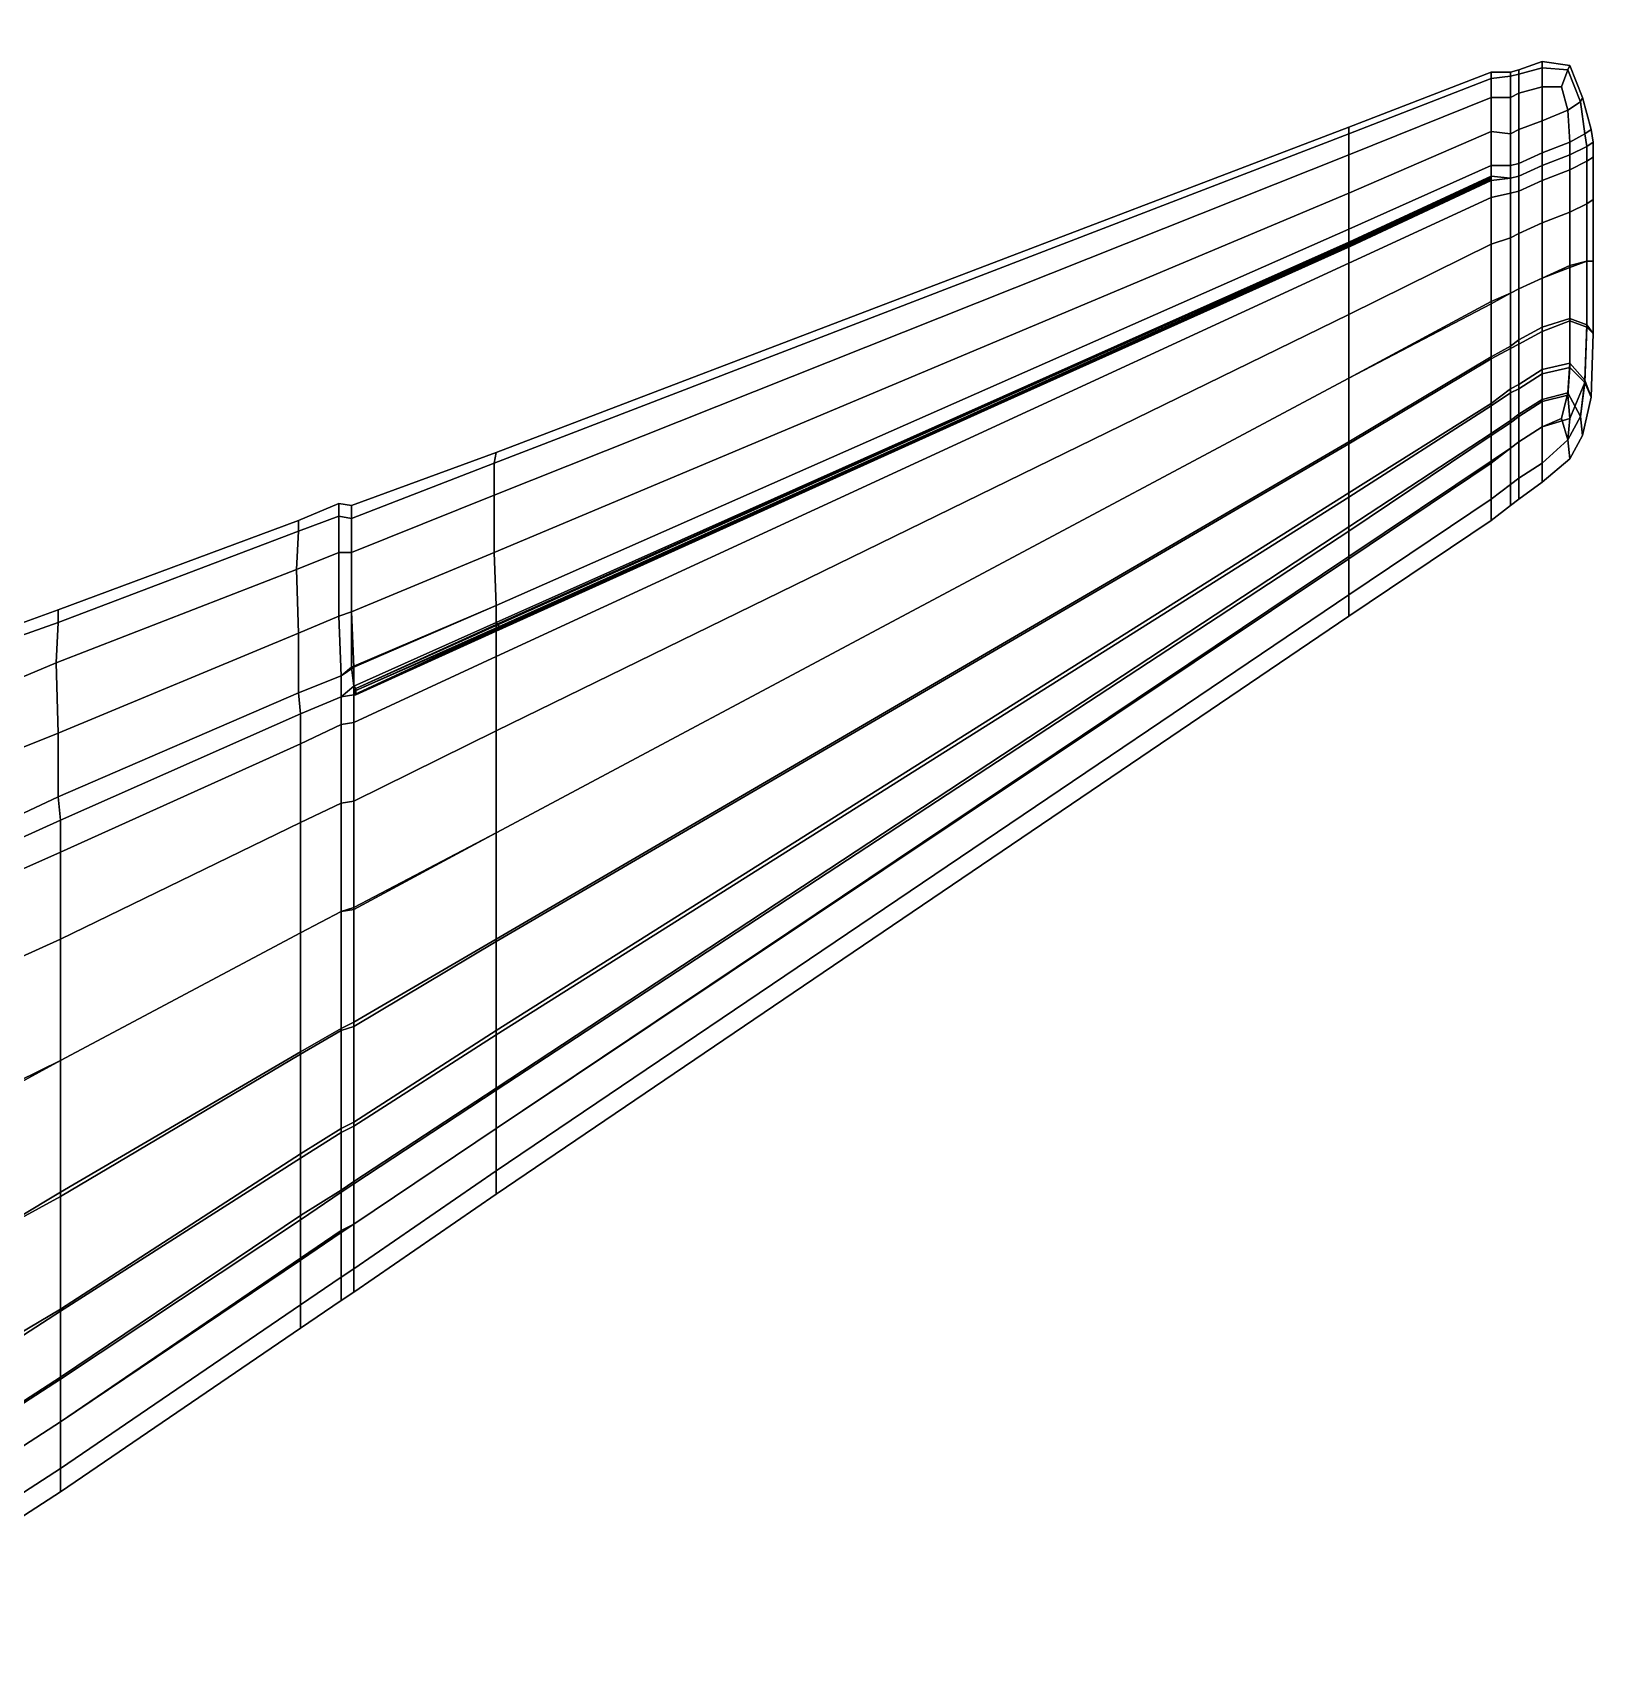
# Model space of a CAD drawing. Extents: x -0.257 to 0.257, y -0.266 to 0.229.
# Drawn here: x 0.1832 to 0.2566, y -0.0138 to 0.0632 of the extents above; entities that cross this region are included whole.
import ezdxf

# ---------------------------------------------------------------- set-up
doc = ezdxf.new("R2010")
doc.units = 0
doc.layers.add('LOWPOLY_AIRPLANE_PLANEBODY', color=252, linetype='CONTINUOUS')

msp = doc.modelspace()

# ---------------------------------------------------------------- meshes
at = {"layer": 'LOWPOLY_AIRPLANE_PLANEBODY'}
mesh = msp.add_polyface(dxfattribs=at)
corners = [(0.2518, 0.0601, 0.0633), (0.2518, 0.061, 0.0637), (0.2451, 0.0584, 0.0629), (0.2451, 0.0574, 0.0625), (0.2518, 0.0613, 0.0639), (0.2451, 0.0587, 0.0632), (0.2451, 0.0584, 0.0634), (0.2518, 0.061, 0.0642), (0.2451, 0.0574, 0.0638), (0.2518, 0.0601, 0.0645), (0.2518, 0.0585, 0.065), (0.2451, 0.0556, 0.0643), (0.2451, 0.0556, 0.0619), (0.2518, 0.0585, 0.0627), (0.2531, 0.0612, 0.0638), (0.2531, 0.0614, 0.064), (0.2527, 0.0613, 0.064), (0.2527, 0.0611, 0.0637), (0.2531, 0.0603, 0.0634), (0.2527, 0.0601, 0.0634), (0.2531, 0.0586, 0.0651), (0.2531, 0.057, 0.0655), (0.2527, 0.0569, 0.0655), (0.2527, 0.0584, 0.0651), (0.2518, 0.0569, 0.0654), (0.2527, 0.0569, 0.0623), (0.2527, 0.0584, 0.0628), (0.2518, 0.0569, 0.0623), (0.2527, 0.0611, 0.0643), (0.2527, 0.0601, 0.0646), (0.0893, 0.2069, 0.069), (0.0893, 0.2059, 0.0682), (0.0888, 0.2054, 0.0681), (0.0887, 0.2065, 0.0689), (0.0893, 0.2069, 0.0675), (0.0887, 0.2065, 0.0673), (0.0932, 0.2118, 0.0685), (0.093, 0.2136, 0.0683), (0.0927, 0.2128, 0.068), (0.0929, 0.2101, 0.0684), (0.0933, 0.2109, 0.0692), (0.0929, 0.2091, 0.0691), (0.0932, 0.2118, 0.0698), (0.0929, 0.2101, 0.0697), (0.093, 0.2136, 0.0701), (0.0927, 0.2128, 0.0702), (0.0927, 0.2169, 0.0704), (0.093, 0.2168, 0.0703), (0.0933, 0.2161, 0.0699), (0.0934, 0.2156, 0.0694), (0.0932, 0.2204, 0.07), (0.0934, 0.2202, 0.0696), (0.0933, 0.2161, 0.0688), (0.093, 0.2168, 0.0684), (0.0927, 0.2169, 0.0682), (0.0892, 0.2099, 0.067), (0.0891, 0.2145, 0.0672), (0.0927, 0.2205, 0.0685), (0.089, 0.2185, 0.0676), (0.0927, 0.2205, 0.0705), (0.0891, 0.2145, 0.0698), (0.089, 0.2185, 0.0699), (0.0892, 0.2099, 0.0696)]
mesh.append_faces([[corners[k] for k in face] for face in [(0, 1, 2, 3), (1, 4, 5, 2), (6, 5, 4, 7), (8, 6, 7, 9), (9, 10, 11, 8), (3, 12, 13, 0), (14, 15, 16, 17), (18, 14, 17, 19), (20, 21, 22, 23), (23, 22, 24, 10), (25, 26, 13, 27), (26, 19, 0, 13), (19, 17, 1, 0), (17, 16, 4, 1), (16, 28, 7, 4), (28, 29, 9, 7), (29, 23, 10, 9), (30, 31, 32, 33), (31, 34, 35, 32), (36, 37, 38, 39), (40, 36, 39, 41), (42, 40, 41, 43), (44, 42, 43, 45), (44, 45, 46, 47), (48, 49, 40, 42), (50, 51, 49, 48), (49, 52, 36, 40), (37, 53, 54, 38), (43, 41, 31, 30), (41, 39, 34, 31), (39, 38, 55, 34), (38, 54, 56, 55), (54, 57, 58, 56), (59, 46, 60, 61), (46, 45, 62, 60), (45, 43, 30, 62), (44, 47, 48, 42), (53, 37, 36, 52)]])
mesh = msp.add_polyface(dxfattribs=at)
corners = [(0.2527, 0.0601, 0.0646), (0.2527, 0.0611, 0.0643), (0.2531, 0.0612, 0.0643), (0.2531, 0.0603, 0.0646), (0.2527, 0.0613, 0.064), (0.2531, 0.0614, 0.064), (0.2531, 0.0586, 0.0628), (0.2527, 0.0584, 0.0628), (0.2527, 0.0569, 0.0623), (0.2531, 0.057, 0.0624), (0.2531, 0.0603, 0.0634), (0.2527, 0.0601, 0.0634), (0.2531, 0.0586, 0.0651), (0.2527, 0.0584, 0.0651), (0.2561, 0.0601, 0.0642), (0.256, 0.0599, 0.0637), (0.2562, 0.0584, 0.0636), (0.2565, 0.0586, 0.0643), (0.2555, 0.0616, 0.0641), (0.2554, 0.0614, 0.0638), (0.256, 0.0599, 0.0648), (0.2562, 0.0584, 0.0651), (0.2554, 0.0614, 0.0645), (0.2542, 0.0618, 0.0641), (0.2542, 0.0615, 0.0638), (0.2551, 0.0606, 0.0635), (0.2542, 0.0606, 0.0635), (0.2554, 0.0595, 0.0632), (0.2542, 0.059, 0.063), (0.2542, 0.0575, 0.0625), (0.2555, 0.058, 0.0629), (0.2554, 0.0595, 0.0652), (0.2555, 0.058, 0.0656), (0.2542, 0.0575, 0.0657), (0.2542, 0.059, 0.0652), (0.2551, 0.0606, 0.0648), (0.2542, 0.0606, 0.0647), (0.2542, 0.0615, 0.0643), (0.2542, 0.0569, 0.0624), (0.2555, 0.0574, 0.0628), (0.2566, 0.058, 0.0643), (0.2563, 0.0578, 0.0635), (0.2563, 0.0571, 0.0635), (0.2566, 0.0573, 0.0643), (0.2563, 0.0578, 0.0652), (0.2563, 0.0571, 0.0652), (0.2555, 0.0574, 0.0658), (0.2542, 0.0569, 0.0658), (0.2555, 0.0567, 0.0658), (0.2555, 0.0567, 0.0628), (0.2531, 0.0612, 0.0638), (0.2531, 0.057, 0.0655)]
mesh.append_faces([[corners[k] for k in face] for face in [(0, 1, 2, 3), (1, 4, 5, 2), (6, 7, 8, 9), (10, 11, 7, 6), (3, 12, 13, 0), (14, 15, 16, 17), (18, 19, 15, 14), (20, 14, 17, 21), (22, 18, 14, 20), (19, 18, 23, 24), (25, 19, 24, 26), (27, 28, 29, 30), (25, 26, 28, 27), (31, 32, 33, 34), (35, 31, 34, 36), (22, 37, 23, 18), (35, 36, 37, 22), (30, 29, 38, 39), (40, 41, 42, 43), (17, 16, 41, 40), (44, 40, 43, 45), (21, 17, 40, 44), (32, 46, 47, 33), (31, 35, 22, 20), (48, 46, 44, 45), (46, 32, 21, 44), (32, 31, 20, 21), (25, 27, 15, 19), (27, 30, 16, 15), (30, 39, 41, 16), (39, 49, 42, 41), (29, 28, 6, 9), (28, 26, 10, 6), (26, 24, 50, 10), (24, 23, 5, 50), (23, 37, 2, 5), (37, 36, 3, 2), (36, 34, 12, 3), (34, 33, 51, 12)]])
mesh = msp.add_polyface(dxfattribs=at)
corners = [(0.2451, 0.0532, 0.0616), (0.2451, 0.0531, 0.0615), (0.2517, 0.0562, 0.0623), (0.2517, 0.0562, 0.0624), (0.2451, 0.0533, 0.0616), (0.2517, 0.0563, 0.0624), (0.2451, 0.0499, 0.0611), (0.2451, 0.0469, 0.0611), (0.2518, 0.0504, 0.062), (0.2518, 0.0532, 0.062), (0.2451, 0.0523, 0.0611), (0.2518, 0.0554, 0.062), (0.2451, 0.0438, 0.0611), (0.2451, 0.0413, 0.0611), (0.2518, 0.0456, 0.062), (0.2518, 0.0478, 0.062), (0.2518, 0.0442, 0.062), (0.2451, 0.0397, 0.0611), (0.2518, 0.0457, 0.0656), (0.2518, 0.0443, 0.0656), (0.2451, 0.0399, 0.065), (0.2451, 0.0415, 0.065), (0.2451, 0.0439, 0.065), (0.2451, 0.0469, 0.065), (0.2518, 0.0505, 0.0656), (0.2518, 0.0479, 0.0656), (0.2518, 0.0554, 0.0656), (0.2518, 0.0532, 0.0656), (0.2451, 0.0499, 0.065), (0.2451, 0.0523, 0.065), (0.2451, 0.0531, 0.0614), (0.2518, 0.0562, 0.0622), (0.2518, 0.0564, 0.0623), (0.2451, 0.0533, 0.0614), (0.2451, 0.0531, 0.0611), (0.205, 0.035, 0.0559), (0.205, 0.0338, 0.0559), (0.2451, 0.0532, 0.0612), (0.205, 0.0351, 0.0559), (0.205, 0.0351, 0.0561), (0.205, 0.035, 0.0563), (0.205, 0.0351, 0.0564), (0.205, 0.0353, 0.0563), (0.205, 0.0354, 0.0562), (0.2451, 0.0539, 0.0614), (0.205, 0.0362, 0.0563), (0.2451, 0.0556, 0.0619), (0.2049, 0.0387, 0.0569), (0.2451, 0.0574, 0.0625), (0.2049, 0.0414, 0.0577), (0.2451, 0.0584, 0.0629), (0.2049, 0.0429, 0.0582), (0.2451, 0.0587, 0.0632), (0.205, 0.0434, 0.0586), (0.2451, 0.0584, 0.0634), (0.2049, 0.0429, 0.059), (0.2451, 0.0574, 0.0638), (0.2049, 0.0414, 0.0595), (0.2451, 0.0556, 0.0643), (0.2049, 0.0387, 0.0603), (0.2451, 0.0539, 0.0647), (0.205, 0.0362, 0.0609), (0.2451, 0.0533, 0.0647), (0.205, 0.0354, 0.061), (0.2452, 0.0533, 0.0645), (0.2051, 0.0353, 0.0608), (0.2452, 0.0532, 0.0645), (0.2051, 0.0352, 0.0608), (0.2452, 0.0531, 0.0646), (0.2051, 0.0351, 0.0609), (0.2451, 0.0531, 0.0648), (0.205, 0.0351, 0.0611), (0.2451, 0.0532, 0.0649), (0.205, 0.0351, 0.0612), (0.2451, 0.0531, 0.065), (0.205, 0.035, 0.0613), (0.205, 0.0338, 0.0613)]
mesh.append_faces([[corners[k] for k in face] for face in [(0, 1, 2, 3), (4, 0, 3, 5), (6, 7, 8, 9), (10, 6, 9, 11), (12, 13, 14, 15), (7, 12, 15, 8), (16, 14, 13, 17), (18, 19, 20, 21), (22, 23, 24, 25), (21, 22, 25, 18), (26, 27, 28, 29), (27, 24, 23, 28), (2, 1, 30, 31), (4, 5, 32, 33), (10, 34, 35, 36), (34, 37, 38, 35), (37, 30, 39, 38), (30, 1, 40, 39), (1, 0, 41, 40), (0, 4, 42, 41), (4, 33, 43, 42), (33, 44, 45, 43), (44, 46, 47, 45), (46, 48, 49, 47), (48, 50, 51, 49), (50, 52, 53, 51), (52, 54, 55, 53), (54, 56, 57, 55), (56, 58, 59, 57), (58, 60, 61, 59), (60, 62, 63, 61), (62, 64, 65, 63), (64, 66, 67, 65), (66, 68, 69, 67), (68, 70, 71, 69), (70, 72, 73, 71), (72, 74, 75, 73), (74, 29, 76, 75)]])
mesh = msp.add_polyface(dxfattribs=at)
corners = [(0.2518, 0.0563, 0.0652), (0.2518, 0.0562, 0.0652), (0.2452, 0.0532, 0.0645), (0.2452, 0.0533, 0.0645), (0.2518, 0.0562, 0.0653), (0.2452, 0.0531, 0.0646), (0.2451, 0.0531, 0.0611), (0.2451, 0.0523, 0.0611), (0.2518, 0.0554, 0.062), (0.2518, 0.0562, 0.062), (0.2451, 0.0532, 0.0612), (0.2518, 0.0562, 0.0621), (0.2518, 0.0562, 0.0655), (0.2518, 0.0562, 0.0656), (0.2451, 0.0531, 0.065), (0.2451, 0.0532, 0.0649), (0.2518, 0.0554, 0.0656), (0.2451, 0.0523, 0.065), (0.2518, 0.0585, 0.065), (0.2518, 0.0569, 0.0654), (0.2451, 0.0539, 0.0647), (0.2451, 0.0556, 0.0643), (0.2451, 0.0556, 0.0619), (0.2451, 0.0539, 0.0614), (0.2518, 0.0569, 0.0623), (0.2518, 0.0585, 0.0627), (0.2518, 0.0562, 0.0622), (0.2451, 0.0531, 0.0614), (0.2451, 0.0533, 0.0614), (0.2518, 0.0564, 0.0623), (0.2451, 0.0531, 0.0648), (0.2518, 0.0562, 0.0654), (0.2518, 0.0564, 0.0654), (0.2451, 0.0533, 0.0647), (0.2531, 0.0451, 0.0622), (0.2531, 0.0464, 0.0622), (0.2527, 0.0462, 0.0621), (0.2527, 0.0448, 0.0621), (0.2527, 0.0436, 0.0654), (0.2527, 0.0419, 0.0647), (0.2518, 0.0412, 0.0647), (0.2518, 0.043, 0.0654), (0.2527, 0.0563, 0.0656), (0.2527, 0.0556, 0.0656), (0.2527, 0.0556, 0.0621), (0.2527, 0.0563, 0.0621), (0.2527, 0.0419, 0.063), (0.2527, 0.0436, 0.0623), (0.2518, 0.0429, 0.0622), (0.2518, 0.0412, 0.0629), (0.2518, 0.0442, 0.062), (0.2518, 0.0456, 0.062), (0.2527, 0.0483, 0.0621), (0.2518, 0.0478, 0.062), (0.2527, 0.0509, 0.0621), (0.2518, 0.0504, 0.062), (0.2527, 0.0535, 0.0621), (0.2518, 0.0532, 0.062), (0.2527, 0.0535, 0.0656), (0.2518, 0.0532, 0.0656), (0.2527, 0.0509, 0.0656), (0.2518, 0.0505, 0.0656), (0.2527, 0.0484, 0.0656), (0.2518, 0.0479, 0.0656), (0.2527, 0.0464, 0.0656), (0.2518, 0.0457, 0.0656), (0.2527, 0.0449, 0.0656), (0.2518, 0.0443, 0.0656), (0.2527, 0.0569, 0.0655), (0.2527, 0.0569, 0.0623), (0.2517, 0.0563, 0.0624), (0.2517, 0.0562, 0.0623), (0.2517, 0.0562, 0.0624)]
mesh.append_faces([[corners[k] for k in face] for face in [(0, 1, 2, 3), (1, 4, 5, 2), (6, 7, 8, 9), (10, 6, 9, 11), (12, 13, 14, 15), (13, 16, 17, 14), (18, 19, 20, 21), (22, 23, 24, 25), (26, 27, 10, 11), (28, 29, 24, 23), (30, 31, 12, 15), (5, 4, 31, 30), (32, 33, 20, 19), (0, 3, 33, 32), (34, 35, 36, 37), (38, 39, 40, 41), (42, 43, 16, 13), (44, 45, 9, 8), (46, 47, 48, 49), (47, 37, 50, 48), (37, 36, 51, 50), (36, 52, 53, 51), (52, 54, 55, 53), (54, 56, 57, 55), (56, 44, 8, 57), (43, 58, 59, 16), (58, 60, 61, 59), (60, 62, 63, 61), (62, 64, 65, 63), (64, 66, 67, 65), (66, 38, 41, 67), (68, 42, 32, 19), (0, 32, 12, 31), (12, 32, 42, 13), (0, 31, 4, 1), (45, 69, 24, 29), (29, 70, 26, 11), (71, 26, 70, 72), (45, 29, 11, 9)]])
mesh = msp.add_polyface(dxfattribs=at)
corners = [(0.2531, 0.0537, 0.0622), (0.2527, 0.0535, 0.0621), (0.2527, 0.0509, 0.0621), (0.2531, 0.0511, 0.0622), (0.2531, 0.0557, 0.0622), (0.2527, 0.0556, 0.0621), (0.2531, 0.0487, 0.0657), (0.2527, 0.0484, 0.0656), (0.2527, 0.0509, 0.0656), (0.2531, 0.0511, 0.0657), (0.2531, 0.0537, 0.0657), (0.2527, 0.0535, 0.0656), (0.2531, 0.0557, 0.0657), (0.2527, 0.0556, 0.0656), (0.2531, 0.0564, 0.0622), (0.2527, 0.0563, 0.0621), (0.2531, 0.057, 0.0624), (0.2527, 0.0569, 0.0623), (0.2531, 0.0564, 0.0657), (0.2527, 0.0563, 0.0656), (0.2531, 0.057, 0.0655), (0.2527, 0.0569, 0.0655), (0.2566, 0.0553, 0.0643), (0.2563, 0.0551, 0.0635), (0.2563, 0.0524, 0.0635), (0.2566, 0.0524, 0.0643), (0.2566, 0.0573, 0.0643), (0.2563, 0.0571, 0.0635), (0.2563, 0.0551, 0.0652), (0.2563, 0.0524, 0.0652), (0.2563, 0.0571, 0.0652), (0.2566, 0.049, 0.0643), (0.2563, 0.0494, 0.0652), (0.2563, 0.0493, 0.0635), (0.2555, 0.0547, 0.0628), (0.2542, 0.0542, 0.0624), (0.2542, 0.0516, 0.0624), (0.2555, 0.0521, 0.0628), (0.2555, 0.0567, 0.0628), (0.2542, 0.0562, 0.0624), (0.2542, 0.0491, 0.0624), (0.2555, 0.0496, 0.0628), (0.2555, 0.0497, 0.0658), (0.2542, 0.0493, 0.0658), (0.2542, 0.0516, 0.0658), (0.2555, 0.0522, 0.0658), (0.2555, 0.0547, 0.0658), (0.2542, 0.0542, 0.0658), (0.2555, 0.0567, 0.0658), (0.2542, 0.0562, 0.0658), (0.2555, 0.0574, 0.0628), (0.2542, 0.0569, 0.0624), (0.2555, 0.0574, 0.0658), (0.2542, 0.0569, 0.0658), (0.2531, 0.0485, 0.0622), (0.2542, 0.0575, 0.0625), (0.2542, 0.0575, 0.0657)]
mesh.append_faces([[corners[k] for k in face] for face in [(0, 1, 2, 3), (4, 5, 1, 0), (6, 7, 8, 9), (10, 9, 8, 11), (12, 10, 11, 13), (14, 15, 5, 4), (16, 17, 15, 14), (18, 12, 13, 19), (20, 18, 19, 21), (22, 23, 24, 25), (26, 27, 23, 22), (28, 22, 25, 29), (30, 26, 22, 28), (29, 25, 31, 32), (25, 24, 33, 31), (34, 35, 36, 37), (38, 39, 35, 34), (37, 36, 40, 41), (42, 43, 44, 45), (46, 45, 44, 47), (48, 46, 47, 49), (50, 51, 39, 38), (52, 48, 49, 53), (42, 45, 29, 32), (45, 46, 28, 29), (46, 48, 30, 28), (38, 34, 23, 27), (34, 37, 24, 23), (37, 41, 33, 24), (40, 36, 3, 54), (36, 35, 0, 3), (35, 39, 4, 0), (39, 51, 14, 4), (51, 55, 16, 14), (56, 53, 18, 20), (53, 49, 12, 18), (49, 47, 10, 12), (47, 44, 9, 10), (44, 43, 6, 9)]])
mesh = msp.add_polyface(dxfattribs=at)
corners = [(0.1984, 0.0323, 0.0554), (0.1984, 0.0322, 0.0554), (0.205, 0.0351, 0.0564), (0.205, 0.0353, 0.0563), (0.1984, 0.032, 0.0553), (0.205, 0.035, 0.0563), (0.2051, 0.0352, 0.0608), (0.2051, 0.0351, 0.0609), (0.1984, 0.032, 0.0604), (0.1984, 0.0322, 0.0603), (0.2051, 0.0353, 0.0608), (0.1984, 0.0323, 0.0603), (0.205, 0.0351, 0.0561), (0.1983, 0.032, 0.0552), (0.1983, 0.032, 0.055), (0.205, 0.0351, 0.0559), (0.205, 0.0354, 0.0562), (0.1983, 0.0324, 0.0553), (0.1984, 0.032, 0.0605), (0.205, 0.0351, 0.0611), (0.205, 0.0351, 0.0612), (0.1983, 0.032, 0.0606), (0.205, 0.0354, 0.061), (0.1983, 0.0324, 0.0604), (0.1983, 0.0333, 0.0603), (0.205, 0.0362, 0.0609), (0.2518, 0.0429, 0.0622), (0.2518, 0.0442, 0.062), (0.2451, 0.0397, 0.0611), (0.2451, 0.0384, 0.0614), (0.2451, 0.0367, 0.0621), (0.2451, 0.0357, 0.063), (0.2518, 0.0402, 0.0638), (0.2518, 0.0412, 0.0629), (0.2518, 0.043, 0.0654), (0.2518, 0.0412, 0.0647), (0.2451, 0.0367, 0.064), (0.2451, 0.0385, 0.0647), (0.2518, 0.0443, 0.0656), (0.2451, 0.0399, 0.065), (0.2531, 0.0422, 0.0631), (0.2527, 0.0419, 0.063), (0.2527, 0.0409, 0.0639), (0.2531, 0.0412, 0.0639), (0.2531, 0.0422, 0.0648), (0.2527, 0.0419, 0.0647), (0.2542, 0.0429, 0.065), (0.2542, 0.042, 0.0641), (0.2542, 0.0429, 0.0633), (0.205, 0.0085, 0.0586), (0.205, 0.0096, 0.0599), (0.205, 0.0096, 0.0572), (0.205, 0.0116, 0.0562), (0.205, 0.0134, 0.0559), (0.2451, 0.0413, 0.0611), (0.205, 0.016, 0.0559), (0.2451, 0.0438, 0.0611), (0.205, 0.0204, 0.0559), (0.2451, 0.0469, 0.0611), (0.205, 0.0255, 0.0559), (0.2451, 0.0499, 0.0611), (0.205, 0.0303, 0.0559), (0.2451, 0.0523, 0.0611), (0.205, 0.0338, 0.0559), (0.2451, 0.0523, 0.065), (0.2451, 0.0499, 0.065), (0.205, 0.0303, 0.0613), (0.205, 0.0338, 0.0613), (0.2451, 0.0469, 0.065), (0.205, 0.0255, 0.0613), (0.2451, 0.0439, 0.065), (0.205, 0.0205, 0.0613), (0.2451, 0.0415, 0.065), (0.205, 0.0162, 0.0613), (0.205, 0.0135, 0.0613), (0.205, 0.0116, 0.061)]
mesh.append_faces([[corners[k] for k in face] for face in [(0, 1, 2, 3), (1, 4, 5, 2), (6, 7, 8, 9), (10, 6, 9, 11), (12, 13, 14, 15), (5, 4, 13, 12), (0, 3, 16, 17), (18, 19, 20, 21), (8, 7, 19, 18), (22, 23, 24, 25), (10, 11, 23, 22), (26, 27, 28, 29), (30, 31, 32, 33), (29, 30, 33, 26), (34, 35, 36, 37), (35, 32, 31, 36), (38, 34, 37, 39), (40, 41, 42, 43), (44, 43, 42, 45), (46, 47, 43, 44), (47, 48, 40, 43), (45, 42, 32, 35), (42, 41, 33, 32), (36, 31, 49, 50), (31, 30, 51, 49), (30, 29, 52, 51), (29, 28, 53, 52), (28, 54, 55, 53), (54, 56, 57, 55), (56, 58, 59, 57), (58, 60, 61, 59), (60, 62, 63, 61), (64, 65, 66, 67), (65, 68, 69, 66), (68, 70, 71, 69), (70, 72, 73, 71), (72, 39, 74, 73), (39, 37, 75, 74), (37, 36, 50, 75)]])
mesh = msp.add_polyface(dxfattribs=at)
corners = [(0.2531, 0.0485, 0.0622), (0.2527, 0.0483, 0.0621), (0.2527, 0.0462, 0.0621), (0.2531, 0.0464, 0.0622), (0.2531, 0.0511, 0.0622), (0.2527, 0.0509, 0.0621), (0.2531, 0.0439, 0.0624), (0.2531, 0.0451, 0.0622), (0.2527, 0.0448, 0.0621), (0.2527, 0.0436, 0.0623), (0.2527, 0.0419, 0.063), (0.2531, 0.0422, 0.0631), (0.2531, 0.0439, 0.0655), (0.2531, 0.0422, 0.0648), (0.2527, 0.0419, 0.0647), (0.2527, 0.0436, 0.0654), (0.2531, 0.0452, 0.0657), (0.2527, 0.0449, 0.0656), (0.2531, 0.0466, 0.0657), (0.2527, 0.0464, 0.0656), (0.2527, 0.0484, 0.0656), (0.2531, 0.0487, 0.0657), (0.2561, 0.0442, 0.0643), (0.2565, 0.046, 0.0643), (0.2562, 0.0467, 0.0635), (0.256, 0.0451, 0.0635), (0.2555, 0.0431, 0.0643), (0.2554, 0.044, 0.0634), (0.2554, 0.044, 0.0651), (0.256, 0.0451, 0.0652), (0.2562, 0.0468, 0.0652), (0.2563, 0.0494, 0.0652), (0.2566, 0.049, 0.0643), (0.2563, 0.0493, 0.0635), (0.2555, 0.0496, 0.0628), (0.2542, 0.0491, 0.0624), (0.2542, 0.0471, 0.0624), (0.2555, 0.0474, 0.0628), (0.2554, 0.0461, 0.0628), (0.2542, 0.0458, 0.0624), (0.2555, 0.045, 0.0629), (0.2542, 0.0446, 0.0626), (0.2542, 0.0429, 0.0633), (0.2542, 0.042, 0.0641), (0.2542, 0.0429, 0.065), (0.2551, 0.045, 0.0656), (0.2542, 0.0446, 0.0656), (0.2554, 0.0462, 0.0658), (0.2542, 0.0459, 0.0658), (0.2555, 0.0476, 0.0658), (0.2542, 0.0473, 0.0658), (0.2542, 0.0493, 0.0658), (0.2555, 0.0497, 0.0658)]
mesh.append_faces([[corners[k] for k in face] for face in [(0, 1, 2, 3), (4, 5, 1, 0), (6, 7, 8, 9), (6, 9, 10, 11), (12, 13, 14, 15), (16, 12, 15, 17), (18, 16, 17, 19), (18, 19, 20, 21), (22, 23, 24, 25), (26, 22, 25, 27), (28, 29, 22, 26), (29, 30, 23, 22), (31, 32, 23, 30), (32, 33, 24, 23), (34, 35, 36, 37), (38, 37, 36, 39), (40, 38, 39, 41), (27, 42, 43, 26), (40, 41, 42, 27), (28, 26, 43, 44), (45, 28, 44, 46), (47, 45, 46, 48), (49, 47, 48, 50), (49, 50, 51, 52), (45, 47, 29, 28), (47, 49, 30, 29), (49, 52, 31, 30), (40, 27, 25, 24), (34, 37, 24, 33), (40, 24, 37, 38), (42, 41, 6, 11), (41, 39, 7, 6), (39, 36, 3, 7), (36, 35, 0, 3), (51, 50, 18, 21), (50, 48, 16, 18), (48, 46, 12, 16), (46, 44, 13, 12)]])
mesh = msp.add_polyface(dxfattribs=at)
corners = [(0.1982, 0.0387, 0.0587), (0.1982, 0.0403, 0.0582), (0.2049, 0.0429, 0.059), (0.2049, 0.0414, 0.0595), (0.1982, 0.0409, 0.0578), (0.205, 0.0434, 0.0586), (0.2049, 0.0429, 0.0582), (0.1982, 0.0403, 0.0575), (0.2049, 0.0414, 0.0577), (0.1982, 0.0387, 0.0569), (0.1983, 0.0307, 0.055), (0.1983, 0.027, 0.055), (0.205, 0.0303, 0.0559), (0.205, 0.0338, 0.0559), (0.1983, 0.0219, 0.055), (0.205, 0.0255, 0.0559), (0.1983, 0.0164, 0.055), (0.205, 0.0204, 0.0559), (0.1983, 0.0117, 0.055), (0.205, 0.016, 0.0559), (0.205, 0.0134, 0.0559), (0.1983, 0.009, 0.055), (0.205, 0.0116, 0.0562), (0.1983, 0.0071, 0.0554), (0.1983, 0.005, 0.0564), (0.205, 0.0096, 0.0572), (0.1983, 0.0039, 0.0578), (0.205, 0.0085, 0.0586), (0.205, 0.0096, 0.0599), (0.1983, 0.005, 0.0593), (0.205, 0.0116, 0.061), (0.1983, 0.0071, 0.0603), (0.205, 0.0135, 0.0613), (0.1983, 0.0091, 0.0607), (0.205, 0.0162, 0.0613), (0.1983, 0.0119, 0.0607), (0.1983, 0.0166, 0.0607), (0.205, 0.0205, 0.0613), (0.1983, 0.022, 0.0607), (0.205, 0.0255, 0.0613), (0.205, 0.0303, 0.0613), (0.1983, 0.027, 0.0607), (0.205, 0.0338, 0.0613), (0.1983, 0.0307, 0.0607), (0.1983, 0.032, 0.055), (0.1983, 0.032, 0.055), (0.205, 0.035, 0.0559), (0.205, 0.0351, 0.0559), (0.205, 0.035, 0.0613), (0.1983, 0.032, 0.0607), (0.205, 0.0351, 0.0612), (0.1983, 0.032, 0.0606), (0.2049, 0.0387, 0.0603), (0.205, 0.0362, 0.0609), (0.1983, 0.0333, 0.0603), (0.1982, 0.0359, 0.0596), (0.1982, 0.0359, 0.0561), (0.2049, 0.0387, 0.0569), (0.1982, 0.0333, 0.0554), (0.205, 0.0362, 0.0563), (0.1983, 0.0324, 0.0553), (0.205, 0.0354, 0.0562), (0.1977, 0.0269, 0.0549), (0.1977, 0.0218, 0.0549), (0.1977, 0.0306, 0.0549), (0.1983, 0.0324, 0.0604), (0.1977, 0.0319, 0.0606), (0.1977, 0.0329, 0.0603), (0.1984, 0.0323, 0.0603), (0.1984, 0.032, 0.0605), (0.1984, 0.0322, 0.0603), (0.1984, 0.032, 0.0604), (0.1984, 0.0323, 0.0554), (0.1983, 0.032, 0.0552), (0.1984, 0.032, 0.0553), (0.1984, 0.0322, 0.0554), (0.1977, 0.0319, 0.0549)]
mesh.append_faces([[corners[k] for k in face] for face in [(0, 1, 2, 3), (1, 4, 5, 2), (6, 5, 4, 7), (8, 6, 7, 9), (10, 11, 12, 13), (11, 14, 15, 12), (14, 16, 17, 15), (16, 18, 19, 17), (20, 19, 18, 21), (22, 20, 21, 23), (23, 24, 25, 22), (24, 26, 27, 25), (28, 27, 26, 29), (30, 28, 29, 31), (32, 30, 31, 33), (34, 32, 33, 35), (35, 36, 37, 34), (36, 38, 39, 37), (40, 39, 38, 41), (42, 40, 41, 43), (44, 45, 46, 47), (45, 10, 13, 46), (48, 42, 43, 49), (50, 48, 49, 51), (52, 53, 54, 55), (3, 52, 55, 0), (9, 56, 57, 8), (56, 58, 59, 57), (60, 61, 59, 58), (14, 11, 62, 63), (11, 10, 64, 62), (54, 65, 66, 67), (65, 68, 69, 51), (69, 68, 70, 71), (66, 65, 51, 49), (72, 60, 44, 73), (73, 74, 75, 72), (60, 76, 45, 44)]])
mesh = msp.add_polyface(dxfattribs=at)
corners = [(0.1977, 0.0306, 0.0606), (0.1977, 0.0269, 0.0606), (0.1958, 0.026, 0.0604), (0.1958, 0.0297, 0.0604), (0.1977, 0.0218, 0.0606), (0.1958, 0.0208, 0.0604), (0.1958, 0.026, 0.0546), (0.1958, 0.0208, 0.0546), (0.1977, 0.0218, 0.0549), (0.1977, 0.0269, 0.0549), (0.1958, 0.0297, 0.0546), (0.1977, 0.0306, 0.0549), (0.1957, 0.0349, 0.0557), (0.1957, 0.0321, 0.0549), (0.1977, 0.0329, 0.0551), (0.1976, 0.0357, 0.0559), (0.1956, 0.0379, 0.0566), (0.1976, 0.0387, 0.0568), (0.1976, 0.0404, 0.0574), (0.1957, 0.0397, 0.0571), (0.1976, 0.041, 0.0577), (0.1957, 0.0402, 0.0575), (0.1957, 0.0397, 0.0579), (0.1976, 0.0404, 0.0581), (0.1956, 0.0379, 0.0584), (0.1976, 0.0387, 0.0587), (0.1976, 0.0357, 0.0596), (0.1957, 0.0349, 0.0593), (0.1977, 0.0329, 0.0603), (0.1957, 0.0321, 0.0602), (0.1958, 0.0311, 0.0546), (0.1977, 0.0319, 0.0549), (0.1977, 0.0319, 0.0606), (0.1958, 0.0311, 0.0604), (0.1983, 0.032, 0.0607), (0.1983, 0.0307, 0.0607), (0.1983, 0.027, 0.0607), (0.1983, 0.022, 0.0607), (0.1983, 0.0307, 0.055), (0.1983, 0.032, 0.055), (0.1982, 0.0333, 0.0554), (0.1982, 0.0359, 0.0561), (0.1982, 0.0359, 0.0596), (0.1983, 0.0333, 0.0603), (0.1982, 0.0387, 0.0569), (0.1982, 0.0403, 0.0575), (0.1982, 0.0409, 0.0578), (0.1982, 0.0403, 0.0582), (0.1982, 0.0387, 0.0587), (0.1844, 0.0354, 0.0565), (0.1844, 0.036, 0.0562), (0.1844, 0.0272, 0.059), (0.1844, 0.0302, 0.0581), (0.1845, 0.0261, 0.0593), (0.1845, 0.0246, 0.0593), (0.1845, 0.0205, 0.0593), (0.1845, 0.0246, 0.053), (0.1845, 0.0205, 0.053), (0.1845, 0.0261, 0.053), (0.1844, 0.0272, 0.0533), (0.1844, 0.0302, 0.0542), (0.1844, 0.0354, 0.0558), (0.1983, 0.0324, 0.0553)]
mesh.append_faces([[corners[k] for k in face] for face in [(0, 1, 2, 3), (1, 4, 5, 2), (6, 7, 8, 9), (10, 6, 9, 11), (12, 13, 14, 15), (16, 12, 15, 17), (17, 18, 19, 16), (18, 20, 21, 19), (22, 21, 20, 23), (24, 22, 23, 25), (25, 26, 27, 24), (26, 28, 29, 27), (30, 10, 11, 31), (13, 30, 31, 14), (28, 32, 33, 29), (32, 0, 3, 33), (34, 35, 0, 32), (35, 36, 1, 0), (36, 37, 4, 1), (38, 39, 31, 11), (40, 41, 15, 14), (42, 43, 28, 26), (41, 44, 17, 15), (44, 45, 18, 17), (45, 46, 20, 18), (46, 47, 23, 20), (47, 48, 25, 23), (48, 42, 26, 25), (21, 22, 49, 50), (27, 29, 51, 52), (29, 33, 53, 51), (33, 3, 54, 53), (3, 2, 55, 54), (6, 10, 56, 57), (10, 30, 58, 56), (30, 13, 59, 58), (13, 12, 60, 59), (19, 21, 50, 61), (62, 40, 14, 31)]])
mesh = msp.add_polyface(dxfattribs=at)
corners = [(0.1819, 0.0252, 0.0583), (0.1819, 0.0251, 0.0583), (0.1708, 0.0199, 0.057), (0.1708, 0.0201, 0.0571), (0.1707, 0.02, 0.0513), (0.1707, 0.0199, 0.0512), (0.182, 0.025, 0.0527), (0.182, 0.0251, 0.0528), (0.1708, 0.0199, 0.0576), (0.182, 0.025, 0.0587), (0.182, 0.0251, 0.059), (0.1707, 0.02, 0.0579), (0.182, 0.0254, 0.0586), (0.1708, 0.0203, 0.0574), (0.1707, 0.0215, 0.0575), (0.182, 0.0265, 0.0586), (0.1824, 0.0327, 0.055), (0.1824, 0.0294, 0.054), (0.1844, 0.0302, 0.0542), (0.1843, 0.0335, 0.0552), (0.1825, 0.0263, 0.0531), (0.1844, 0.0272, 0.0533), (0.1844, 0.0354, 0.0558), (0.1844, 0.036, 0.0562), (0.1825, 0.0353, 0.0559), (0.1824, 0.0347, 0.0556), (0.1824, 0.0327, 0.0569), (0.1824, 0.0347, 0.0563), (0.1844, 0.0354, 0.0565), (0.1843, 0.0335, 0.0571), (0.1844, 0.0302, 0.0581), (0.1844, 0.0272, 0.059), (0.1825, 0.0263, 0.0588), (0.1824, 0.0294, 0.0579), (0.1825, 0.0252, 0.0528), (0.1845, 0.0261, 0.053), (0.1825, 0.0237, 0.0528), (0.1845, 0.0246, 0.053), (0.1845, 0.0261, 0.0593), (0.1845, 0.0246, 0.0593), (0.1825, 0.0237, 0.0591), (0.1825, 0.0252, 0.0591), (0.1957, 0.0397, 0.0579), (0.1956, 0.0379, 0.0584), (0.1957, 0.0349, 0.0593), (0.1957, 0.0349, 0.0557), (0.1956, 0.0379, 0.0566), (0.1957, 0.0397, 0.0571), (0.182, 0.0235, 0.0591), (0.182, 0.025, 0.0591), (0.182, 0.0235, 0.0527), (0.1819, 0.0294, 0.0578), (0.1819, 0.0294, 0.054), (0.182, 0.0265, 0.0532), (0.1819, 0.0326, 0.0549), (0.1819, 0.0345, 0.0555), (0.182, 0.0352, 0.0559), (0.1819, 0.0345, 0.0562), (0.1819, 0.0326, 0.0568), (0.1819, 0.025, 0.0584), (0.1819, 0.0254, 0.0532), (0.1818, 0.0253, 0.0535), (0.1819, 0.025, 0.0531), (0.1818, 0.025, 0.0534), (0.1818, 0.0251, 0.0535)]
mesh.append_faces([[corners[k] for k in face] for face in [(0, 1, 2, 3), (4, 5, 6, 7), (8, 9, 10, 11), (12, 13, 14, 15), (0, 3, 13, 12), (16, 17, 18, 19), (17, 20, 21, 18), (22, 23, 24, 25), (19, 22, 25, 16), (26, 27, 28, 29), (27, 24, 23, 28), (30, 31, 32, 33), (29, 30, 33, 26), (20, 34, 35, 21), (34, 36, 37, 35), (38, 39, 40, 41), (31, 38, 41, 32), (42, 43, 29, 28), (43, 44, 30, 29), (45, 46, 19, 18), (46, 47, 22, 19), (41, 40, 48, 49), (36, 34, 6, 50), (33, 32, 15, 51), (20, 17, 52, 53), (17, 16, 54, 52), (16, 25, 55, 54), (25, 24, 56, 55), (24, 27, 57, 56), (27, 26, 58, 57), (26, 33, 51, 58), (32, 41, 12, 15), (0, 12, 10, 9), (10, 12, 41, 49), (0, 9, 59, 1), (34, 20, 53, 60), (60, 61, 62, 7), (63, 62, 61, 64), (34, 60, 7, 6)]])
mesh = msp.add_polyface(dxfattribs=at)
corners = [(0.1958, 0.0152, 0.0604), (0.1958, 0.0208, 0.0604), (0.1977, 0.0218, 0.0606), (0.1977, 0.0163, 0.0606), (0.1958, 0.0104, 0.0604), (0.1977, 0.0116, 0.0606), (0.1977, 0.0087, 0.0606), (0.1958, 0.0075, 0.0604), (0.1977, 0.0068, 0.0603), (0.1958, 0.0055, 0.0601), (0.1977, 0.0046, 0.0592), (0.1958, 0.0033, 0.059), (0.1977, 0.0035, 0.0577), (0.1958, 0.0022, 0.0575), (0.1958, 0.0033, 0.0561), (0.1977, 0.0046, 0.0563), (0.1958, 0.0054, 0.055), (0.1977, 0.0067, 0.0552), (0.1977, 0.0086, 0.0549), (0.1958, 0.0073, 0.0546), (0.1977, 0.0114, 0.0549), (0.1958, 0.0102, 0.0546), (0.1958, 0.0151, 0.0546), (0.1977, 0.0162, 0.0549), (0.1958, 0.0208, 0.0546), (0.1977, 0.0218, 0.0549), (0.1983, 0.0071, 0.0603), (0.1983, 0.005, 0.0593), (0.1983, 0.022, 0.0607), (0.1983, 0.0166, 0.0607), (0.1983, 0.0119, 0.0607), (0.1983, 0.0091, 0.0607), (0.1983, 0.0039, 0.0578), (0.1983, 0.005, 0.0564), (0.1983, 0.0071, 0.0554), (0.1983, 0.009, 0.055), (0.1983, 0.0117, 0.055), (0.1983, 0.0164, 0.055), (0.1983, 0.0219, 0.055), (0.1958, 0.026, 0.0604), (0.1845, 0.0148, 0.0593), (0.1845, 0.0205, 0.0593), (0.1845, 0.0086, 0.0593), (0.1845, 0.0031, 0.0593), (0.1845, -0.0001, 0.0593), (0.1845, -0.0022, 0.0589), (0.1845, -0.0044, 0.0577), (0.1845, -0.0055, 0.0562), (0.1845, -0.0044, 0.0546), (0.1845, -0.0022, 0.0534), (0.1845, -0.0002, 0.053), (0.1845, 0.003, 0.053), (0.1845, 0.0084, 0.053), (0.1845, 0.0148, 0.053), (0.1958, 0.026, 0.0546), (0.1845, 0.0205, 0.053)]
mesh.append_faces([[corners[k] for k in face] for face in [(0, 1, 2, 3), (4, 0, 3, 5), (5, 6, 7, 4), (6, 8, 9, 7), (8, 10, 11, 9), (10, 12, 13, 11), (14, 13, 12, 15), (16, 14, 15, 17), (17, 18, 19, 16), (18, 20, 21, 19), (22, 21, 20, 23), (24, 22, 23, 25), (26, 27, 10, 8), (28, 29, 3, 2), (29, 30, 5, 3), (30, 31, 6, 5), (31, 26, 8, 6), (27, 32, 12, 10), (32, 33, 15, 12), (33, 34, 17, 15), (34, 35, 18, 17), (35, 36, 20, 18), (36, 37, 23, 20), (37, 38, 25, 23), (39, 1, 40, 41), (1, 0, 42, 40), (0, 4, 43, 42), (4, 7, 44, 43), (7, 9, 45, 44), (9, 11, 46, 45), (11, 13, 47, 46), (13, 14, 48, 47), (14, 16, 49, 48), (16, 19, 50, 49), (19, 21, 51, 50), (21, 22, 52, 51), (22, 24, 53, 52), (24, 54, 55, 53)]])
mesh = msp.add_polyface(dxfattribs=at)
corners = [(0.1707, -0.0115, 0.0516), (0.1707, -0.0138, 0.0529), (0.182, -0.0061, 0.0543), (0.182, -0.0039, 0.0531), (0.1707, 0.0005, 0.058), (0.1707, 0.0075, 0.058), (0.182, 0.0135, 0.0591), (0.182, 0.0071, 0.0591), (0.1707, -0.0056, 0.058), (0.182, 0.0016, 0.0591), (0.1819, 0.0251, 0.0583), (0.1819, 0.025, 0.0584), (0.1708, 0.0198, 0.0572), (0.1708, 0.0199, 0.057), (0.1707, 0.0199, 0.0512), (0.1707, 0.0183, 0.0512), (0.182, 0.0235, 0.0527), (0.182, 0.025, 0.0527), (0.182, 0.025, 0.0587), (0.1708, 0.0199, 0.0576), (0.1845, 0.0205, 0.0593), (0.1845, 0.0148, 0.0593), (0.1825, 0.0138, 0.0591), (0.1825, 0.0196, 0.0591), (0.1845, 0.0246, 0.0593), (0.1825, 0.0237, 0.0591), (0.1825, 0.0019, 0.0591), (0.1825, 0.0074, 0.0591), (0.1845, 0.0086, 0.0593), (0.1845, 0.0031, 0.0593), (0.1845, -0.0001, 0.0593), (0.1845, -0.0022, 0.0589), (0.1825, -0.0035, 0.0587), (0.1825, -0.0014, 0.0591), (0.1845, -0.0044, 0.0577), (0.1845, -0.0055, 0.0562), (0.1825, -0.0068, 0.0559), (0.1825, -0.0057, 0.0575), (0.1825, -0.0035, 0.0532), (0.1825, -0.0057, 0.0544), (0.1845, -0.0044, 0.0546), (0.1845, -0.0022, 0.0534), (0.1845, -0.0002, 0.053), (0.1845, 0.003, 0.053), (0.1825, 0.0017, 0.0528), (0.1825, -0.0015, 0.0528), (0.1825, 0.0137, 0.0528), (0.1825, 0.0073, 0.0528), (0.1845, 0.0084, 0.053), (0.1845, 0.0148, 0.053), (0.1825, 0.0237, 0.0528), (0.1825, 0.0196, 0.0528), (0.1845, 0.0205, 0.053), (0.1845, 0.0246, 0.053), (0.182, 0.0193, 0.0591), (0.182, 0.0235, 0.0591), (0.182, -0.0017, 0.0591), (0.182, -0.0039, 0.0587), (0.182, -0.0061, 0.0575), (0.182, -0.0072, 0.0559), (0.182, -0.0018, 0.0527), (0.182, 0.0014, 0.0527), (0.182, 0.007, 0.0527), (0.182, 0.0135, 0.0527), (0.182, 0.0193, 0.0527)]
mesh.append_faces([[corners[k] for k in face] for face in [(0, 1, 2, 3), (4, 5, 6, 7), (8, 4, 7, 9), (10, 11, 12, 13), (14, 15, 16, 17), (12, 11, 18, 19), (20, 21, 22, 23), (24, 20, 23, 25), (26, 27, 28, 29), (27, 22, 21, 28), (30, 31, 32, 33), (29, 30, 33, 26), (34, 35, 36, 37), (31, 34, 37, 32), (38, 39, 40, 41), (39, 36, 35, 40), (42, 43, 44, 45), (41, 42, 45, 38), (46, 47, 48, 49), (47, 44, 43, 48), (50, 51, 52, 53), (51, 46, 49, 52), (25, 23, 54, 55), (23, 22, 6, 54), (22, 27, 7, 6), (27, 26, 9, 7), (26, 33, 56, 9), (33, 32, 57, 56), (32, 37, 58, 57), (37, 36, 59, 58), (36, 39, 2, 59), (39, 38, 3, 2), (38, 45, 60, 3), (45, 44, 61, 60), (44, 47, 62, 61), (47, 46, 63, 62), (46, 51, 64, 63), (51, 50, 16, 64)]])

doc.saveas('drawing.dxf')
